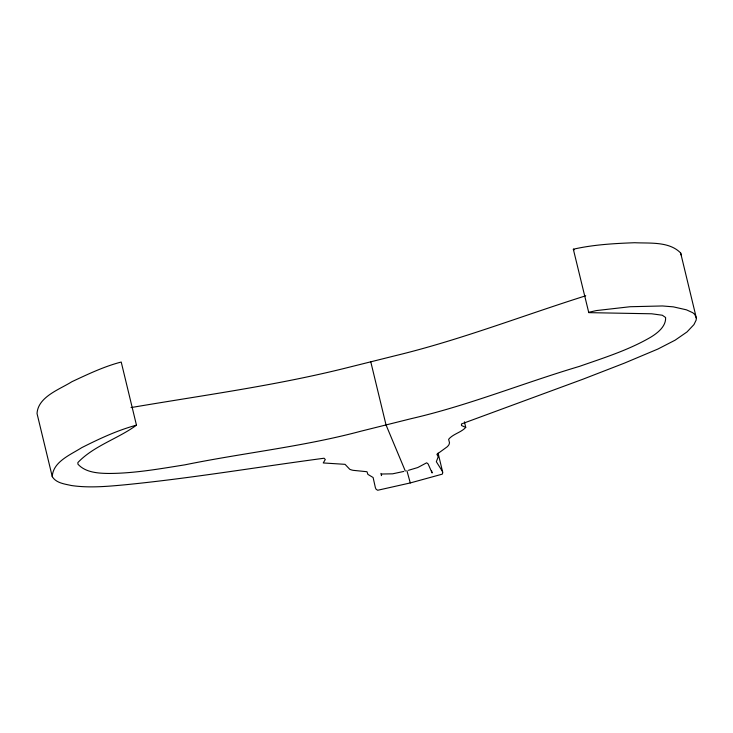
<?xml version="1.0" encoding="UTF-8"?>
<svg xmlns="http://www.w3.org/2000/svg" width="733" height="733" viewBox="0 0 733 733"><rect width="100%" height="100%" fill="white"/><g stroke="black" fill="none" stroke-linecap="round" stroke-linejoin="round"><path stroke-width="1.1" d="M696.35 318.03L696.139 320.11L693.949 324.6L687.004 331.948L675.148 340.158L657.895 349.045L624.305 363.174L582.817 379.254L461.469 423.958L461.497 425.525L465.748 427.394C461.057 432.598 453.012 433.909 448.633 439.305L449.512 442.842L449.036 444.51A55.259 11.911 -13.6 0 1 447.139 446.846L436.905 454.286L438.206 456.815L436.337 461.735L442.265 471.127L442.796 472.648L442.274 474.15L410.288 482.937L377.697 490.258L376.139 489.287L375.415 487.811L373.106 477.504L367.865 474.361L367.004 471.722L353.068 470.32A55.259 11.911 -13.6 0 1 349.76 469.285L345.051 464.337L323.244 462.954L325.278 459.518L324.105 458.235C257.668 467.049 191.45 478.246 124.692 484.825C107.045 486.446 89.142 488.114 71.504 485.539C64.779 484.018 56.203 483.148 52.281 476.697L37.035 413.568C37.969 396.764 59.63 389.443 71.889 381.71C87.859 374.242 104.159 366.436 121.22 362.038L136.466 425.167C118.334 438.591 93.815 445.765 77.872 462.56L77.927 464.163C85.55 472.657 98.534 473.362 109.272 473.463C134.689 473.326 159.803 468.827 184.826 464.85C243.255 452.902 302.885 446.718 360.581 431.288L411.479 418.589C468.689 405.395 523.234 383.047 579.437 366.381C603.644 357.896 628.428 350.191 650.702 337.217C657.593 333.029 666.123 326.359 665.61 317.517L662.32 315.236L651.692 313.788L588.773 312.643L573.334 249.22C593.299 244.657 614.236 243.475 634.732 242.724C649.887 243.466 669.156 241.249 680.645 252.967L696.35 318.03L694.719 314.329L692.712 312.698L686.445 309.83L673.315 306.852L662.476 305.963L630.096 306.733L596.332 310.581L588.59 312.35M585.74 295.784C522.602 315.685 460.645 339.855 396.232 355.468L345.325 368.168C274.829 385.732 202.583 395.353 131.042 407.575M403.764 471.447L392.586 473.83L381.746 474.013L381.453 475.598L380.922 473.381M408.455 470.311L417.746 467.544L426.67 462.798L428.118 463.952L432.122 472.977L431.59 470.76M136.466 425.167C117.509 430.253 99.294 438.783 81.757 447.643C70.78 454.652 52.813 461.763 52.281 476.697M574.37 249.751L573.334 249.22M405.312 471.044L386.034 424.938L370.779 361.818M410.288 482.937L406.879 470.577M464.41 421.851L465.748 427.394M438.077 453.095L442.631 471.924M680.645 252.967L681.094 254.901"/></g></svg>
